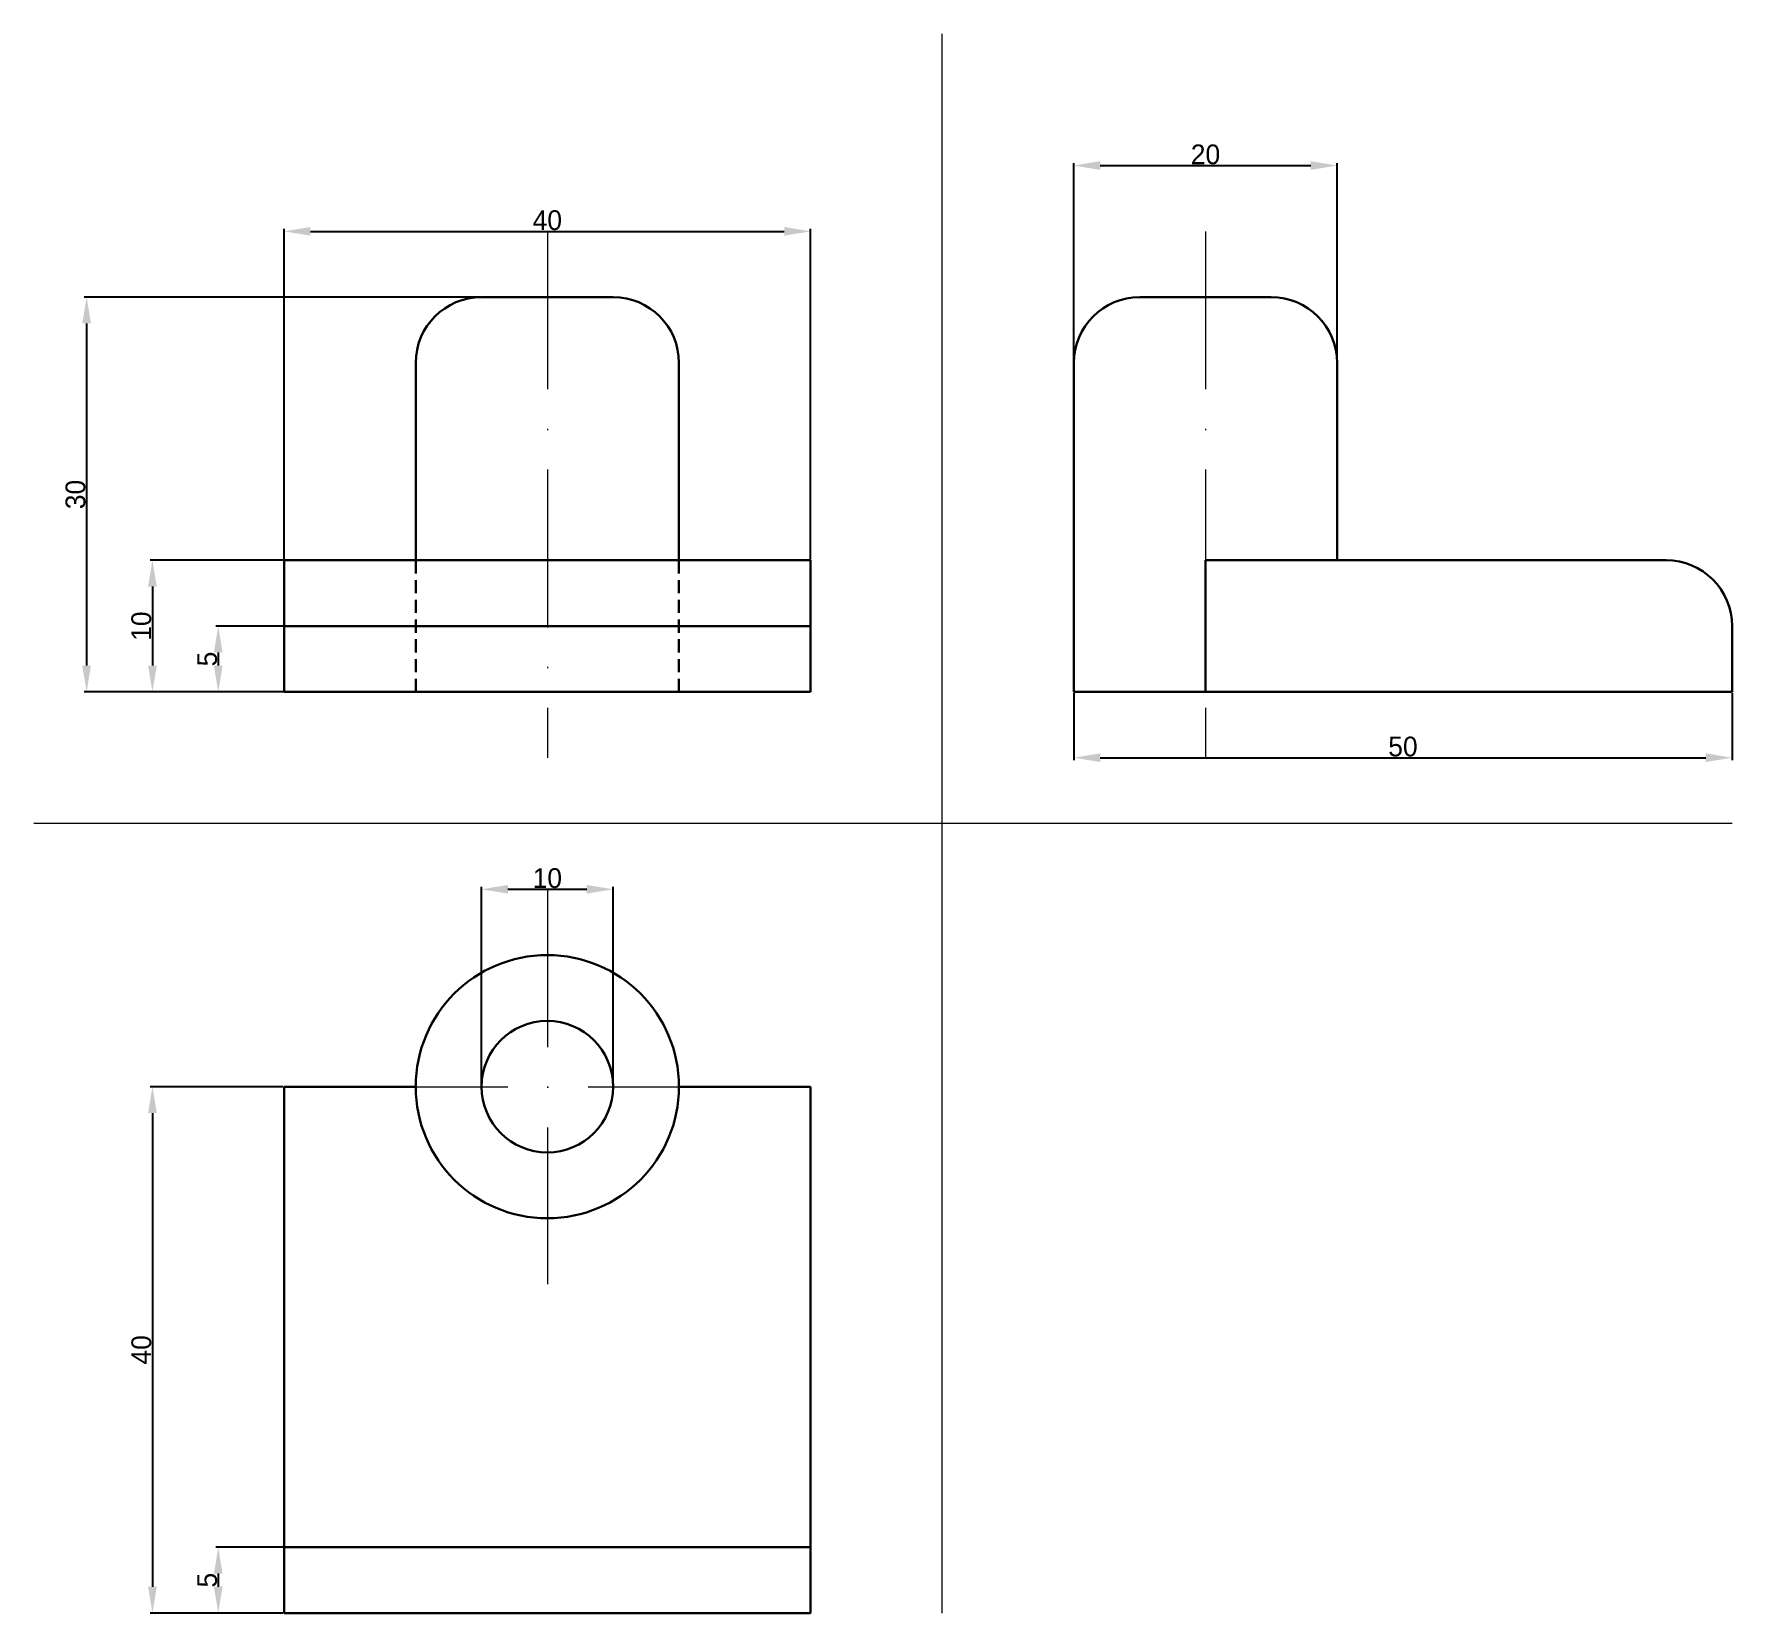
# Model space of a CAD drawing. Header units: inches. Extents: x 1 to 130, y 0 to 120.
import ezdxf

# ---------------------------------------------------------------- set-up
doc = ezdxf.new("R2010")
doc.units = ezdxf.units.IN
doc.header["$MEASUREMENT"] = 0
doc.linetypes.add('ACAD_ISO10W100', pattern=[18, 12, -3, 0, -3])
doc.linetypes.add('DASHEDX2', pattern=[1.5, 1, -0.5])
for name, color, linetype, lineweight in [('kote', 18, 'Continuous', 15), ('nevidljivi b', 18, 'DASHEDX2', 30), ('pom crta', 90, 'Continuous', 15), ('simetrala', 10, 'ACAD_ISO10W100', 15), ('vidljivi bridovi', 18, 'Continuous', 30)]:
    doc.layers.add(name, color=color, linetype=linetype, lineweight=lineweight)
doc.dimstyles.get("Standard").update_dxf_attribs({"dimtxt": 1.5, "dimasz": 2, "dimexe": 0.18, "dimexo": 0.0625, "dimgap": 0.09, "dimtad": 1, "dimdec": 0, "dimzin": 0, "dimdsep": 46, "dimtxsty": 'Standard', "dimcen": 0.09, "dimadec": 0, "dimazin": 0, "dimtfac": 1, "dimtdec": 0, "dimtofl": 0, "dimtmove": 0, "dimatfit": 3, "dimfxl": 1, "dimtolj": 1, "dimtzin": 0, "dimarcsym": 0})

# ---------------------------------------------------------------- blocks, each defined once
blk = doc.blocks.new('*D17')
at = {"layer": 'Defpoints', "color": 0, "transparency": 16777216}
for p in [(60, 105), (20, 80), (60, 80)]:
    blk.add_point(p, dxfattribs=at)
at = {"layer": 'kote', "color": 0, "lineweight": -2, "transparency": 16777216}
for p, q in [((20, 80.06), (20, 105.18)), ((22, 105), (58, 105)), ((60, 80.06), (60, 105.18))]:
    blk.add_line(p, q, dxfattribs=at)
at = {"layer": 'kote', "color": 0, "transparency": 16777216}
for points in [[(22, 105.33), (22, 104.67), (20, 105)], [(58, 105.33), (58, 104.67), (60, 105)]]:
    blk.add_solid(points, dxfattribs=at)
at = {"layer": 'kote', "color": 0, "transparency": 16777216, "insert": (40, 105.84), "char_height": 1.5, "attachment_point": 5}
blk.add_mtext('\\A1;40', dxfattribs=at)
blk = doc.blocks.new('*D18')
at = {"layer": 'Defpoints', "color": 0, "transparency": 16777216}
for p in [(100, 110), (80, 95), (100, 95)]:
    blk.add_point(p, dxfattribs=at)
at = {"layer": 'kote', "color": 0, "lineweight": -2, "transparency": 16777216}
for p, q in [((80, 95.06), (80, 110.18)), ((82, 110), (98, 110)), ((100, 95.06), (100, 110.18))]:
    blk.add_line(p, q, dxfattribs=at)
at = {"layer": 'kote', "color": 0, "transparency": 16777216}
for points in [[(82, 110.33), (82, 109.67), (80, 110)], [(98, 110.33), (98, 109.67), (100, 110)]]:
    blk.add_solid(points, dxfattribs=at)
at = {"layer": 'kote', "color": 0, "transparency": 16777216, "insert": (90, 110.84), "char_height": 1.5, "attachment_point": 5}
blk.add_mtext('\\A1;20', dxfattribs=at)
blk = doc.blocks.new('*D19')
at = {"layer": 'Defpoints', "color": 0, "transparency": 16777216}
for p in [(45, 55), (35, 40), (45, 40)]:
    blk.add_point(p, dxfattribs=at)
at = {"layer": 'kote', "color": 0, "lineweight": -2, "transparency": 16777216}
for p, q in [((35, 40.06), (35, 55.18)), ((37, 55), (43, 55)), ((45, 40.06), (45, 55.18))]:
    blk.add_line(p, q, dxfattribs=at)
at = {"layer": 'kote', "color": 0, "transparency": 16777216}
for points in [[(37, 55.33), (37, 54.67), (35, 55)], [(43, 55.33), (43, 54.67), (45, 55)]]:
    blk.add_solid(points, dxfattribs=at)
at = {"layer": 'kote', "color": 0, "transparency": 16777216, "insert": (40, 55.84), "char_height": 1.5, "attachment_point": 5}
blk.add_mtext('\\A1;10', dxfattribs=at)
blk = doc.blocks.new('*D20')
at = {"layer": 'Defpoints', "color": 0, "transparency": 16777216}
for p in [(80, 70), (130, 70), (130, 65)]:
    blk.add_point(p, dxfattribs=at)
at = {"layer": 'kote', "color": 0, "lineweight": -2, "transparency": 16777216}
for p, q in [((80, 69.94), (80, 64.82)), ((130, 69.94), (130, 64.82)), ((82, 65), (128, 65))]:
    blk.add_line(p, q, dxfattribs=at)
at = {"layer": 'kote', "color": 0, "transparency": 16777216}
for points in [[(82, 65.33), (82, 64.67), (80, 65)], [(128, 65.33), (128, 64.67), (130, 65)]]:
    blk.add_solid(points, dxfattribs=at)
at = {"layer": 'kote', "color": 0, "transparency": 16777216, "insert": (105, 65.84), "char_height": 1.5, "attachment_point": 5}
blk.add_mtext('\\A1;50', dxfattribs=at)
blk = doc.blocks.new('*D21')
at = {"layer": 'Defpoints', "color": 0, "transparency": 16777216}
for p in [(20, 40), (10, 0), (20, 0)]:
    blk.add_point(p, dxfattribs=at)
at = {"layer": 'kote', "color": 0, "lineweight": -2, "transparency": 16777216}
for p, q in [((19.94, 40), (9.82, 40)), ((10, 38), (10, 2)), ((19.94, 0), (9.82, 0))]:
    blk.add_line(p, q, dxfattribs=at)
at = {"layer": 'kote', "color": 0, "transparency": 16777216}
for points in [[(9.67, 38), (10.33, 38), (10, 40)], [(9.67, 2), (10.33, 2), (10, 0)]]:
    blk.add_solid(points, dxfattribs=at)
at = {"layer": 'kote', "color": 0, "transparency": 16777216, "insert": (9.16, 20), "char_height": 1.5, "attachment_point": 5, "rotation": 90}
blk.add_mtext('\\A1;40', dxfattribs=at)
blk = doc.blocks.new('*D22')
at = {"layer": 'Defpoints', "color": 0, "transparency": 16777216}
for p in [(20, 5), (15, 0), (20, 0)]:
    blk.add_point(p, dxfattribs=at)
at = {"layer": 'kote', "color": 0, "lineweight": -2, "transparency": 16777216}
for p, q in [((19.94, 5), (14.82, 5)), ((15, 3), (15, 2)), ((19.94, 0), (14.82, 0))]:
    blk.add_line(p, q, dxfattribs=at)
at = {"layer": 'kote', "color": 0, "transparency": 16777216}
for points in [[(14.67, 3), (15.33, 3), (15, 5)], [(14.67, 2), (15.33, 2), (15, 0)]]:
    blk.add_solid(points, dxfattribs=at)
at = {"layer": 'kote', "color": 0, "transparency": 16777216, "insert": (14.16, 2.5), "char_height": 1.5, "attachment_point": 5, "rotation": 90}
blk.add_mtext('\\A1;5', dxfattribs=at)
blk = doc.blocks.new('*D28')
at = {"layer": 'Defpoints', "color": 0, "transparency": 16777216}
for p in [(20, 75), (15, 70), (20, 70)]:
    blk.add_point(p, dxfattribs=at)
at = {"layer": 'kote', "color": 0, "lineweight": -2, "transparency": 16777216}
for p, q in [((19.94, 75), (14.82, 75)), ((15, 73), (15, 72)), ((19.94, 70), (14.82, 70))]:
    blk.add_line(p, q, dxfattribs=at)
at = {"layer": 'kote', "color": 0, "transparency": 16777216}
for points in [[(14.67, 73), (15.33, 73), (15, 75)], [(14.67, 72), (15.33, 72), (15, 70)]]:
    blk.add_solid(points, dxfattribs=at)
at = {"layer": 'kote', "color": 0, "transparency": 16777216, "insert": (14.16, 72.5), "char_height": 1.5, "attachment_point": 5, "rotation": 90}
blk.add_mtext('\\A1;5', dxfattribs=at)
blk = doc.blocks.new('*D29')
at = {"layer": 'Defpoints', "color": 0, "transparency": 16777216}
for p in [(35, 100), (5, 70), (35, 70)]:
    blk.add_point(p, dxfattribs=at)
at = {"layer": 'kote', "color": 0, "lineweight": -2, "transparency": 16777216}
for p, q in [((34.94, 100), (4.82, 100)), ((5, 98), (5, 72)), ((34.94, 70), (4.82, 70))]:
    blk.add_line(p, q, dxfattribs=at)
at = {"layer": 'kote', "color": 0, "transparency": 16777216}
for points in [[(4.67, 98), (5.33, 98), (5, 100)], [(4.67, 72), (5.33, 72), (5, 70)]]:
    blk.add_solid(points, dxfattribs=at)
at = {"layer": 'kote', "color": 0, "transparency": 16777216, "insert": (4.16, 85), "char_height": 1.5, "attachment_point": 5, "rotation": 90}
blk.add_mtext('\\A1;30', dxfattribs=at)
blk = doc.blocks.new('*D31')
at = {"layer": 'Defpoints', "color": 0, "transparency": 16777216}
for p in [(20, 80), (10, 70), (20, 70)]:
    blk.add_point(p, dxfattribs=at)
at = {"layer": 'kote', "color": 0, "lineweight": -2, "transparency": 16777216}
for p, q in [((19.94, 80), (9.82, 80)), ((10, 78), (10, 72)), ((19.94, 70), (9.82, 70))]:
    blk.add_line(p, q, dxfattribs=at)
at = {"layer": 'kote', "color": 0, "transparency": 16777216}
for points in [[(9.67, 78), (10.33, 78), (10, 80)], [(9.67, 72), (10.33, 72), (10, 70)]]:
    blk.add_solid(points, dxfattribs=at)
at = {"layer": 'kote', "color": 0, "transparency": 16777216, "insert": (9.16, 75), "char_height": 1.5, "attachment_point": 5, "rotation": 90}
blk.add_mtext('\\A1;10', dxfattribs=at)

msp = doc.modelspace()

# ---------------------------------------------------------------- linework, layer by layer
at = {"layer": 'nevidljivi b', "linetype": 'DASHEDX2'}
for p, q in [((30, 80), (30, 70)), ((50, 80), (50, 70))]:
    msp.add_line(p, q, dxfattribs=at)
at = {"layer": 'pom crta'}
for p, q in [((70, 0), (70, 120)), ((130, 60), (1, 60))]:
    msp.add_line(p, q, dxfattribs=at)
at = {"layer": 'simetrala'}
for p, q in [((40, 105), (40, 65)), ((90, 105), (90, 65)), ((40, 55), (40, 25)), ((25, 40), (55, 40))]:
    msp.add_line(p, q, dxfattribs=at)
at = {"layer": 'vidljivi bridovi'}
for p, q in [((35, 100), (45, 100)), ((85, 100), (95, 100)), ((30, 95), (30, 80)), ((50, 95), (50, 80)), ((80, 70), (80, 95)), ((100, 95), (100, 80)), ((60, 80), (20, 80)), ((20, 80), (20, 70)), ((60, 70), (60, 80)), ((90, 80), (125, 80)), ((90, 80), (90, 70)), ((20, 75), (60, 75)), ((130, 75), (130, 70)), ((60, 70), (20, 70)), ((80, 70), (130, 70)), ((20, 40), (30, 40)), ((20, 40), (20, 0)), ((60, 40), (50, 40)), ((60, 0), (60, 40)), ((60, 5), (20, 5)), ((20, 0), (60, 0))]:
    msp.add_line(p, q, dxfattribs=at)
for radius in [10, 5]:
    msp.add_circle((40, 40), radius, dxfattribs=at)
for centre, start, end in [((35, 95), 90, 180), ((45, 95), 0, 90), ((85, 95), 90, 180), ((95, 95), 0, 90), ((125, 75), 0, 90)]:
    msp.add_arc(centre, 5, start, end, dxfattribs=at)

# ---------------------------------------------------------------- dimensions: what is measured, and where the dimension line sits
at = {"layer": 'kote'}
for base, p1, p2, picture, middle in [((100, 110), (80, 95), (100, 95), '*D18', (90, 110.84)), ((60, 105), (20, 80), (60, 80), '*D17', (40, 105.84)), ((130, 65), (80, 70), (130, 70), '*D20', (105, 65.84)), ((45, 55), (35, 40), (45, 40), '*D19', (40, 55.84))]:
    dim = msp.add_linear_dim(base=base, p1=p1, p2=p2, dimstyle='Standard', dxfattribs=at)
    dim.commit()
    dim.dimension.update_dxf_attribs({"geometry": picture, "text_midpoint": middle})
for base, p1, p2, picture, middle in [((5, 70), (35, 100), (35, 70), '*D29', (4.16, 85)), ((10, 70), (20, 80), (20, 70), '*D31', (9.16, 75)), ((15, 70), (20, 75), (20, 70), '*D28', (14.16, 72.5)), ((10, 0), (20, 40), (20, 0), '*D21', (9.16, 20)), ((15, 0), (20, 5), (20, 0), '*D22', (14.16, 2.5))]:
    dim = msp.add_linear_dim(base=base, p1=p1, p2=p2, angle=90, dimstyle='Standard', dxfattribs=at)
    dim.commit()
    dim.dimension.update_dxf_attribs({"geometry": picture, "text_midpoint": middle})

doc.saveas('drawing.dxf')
